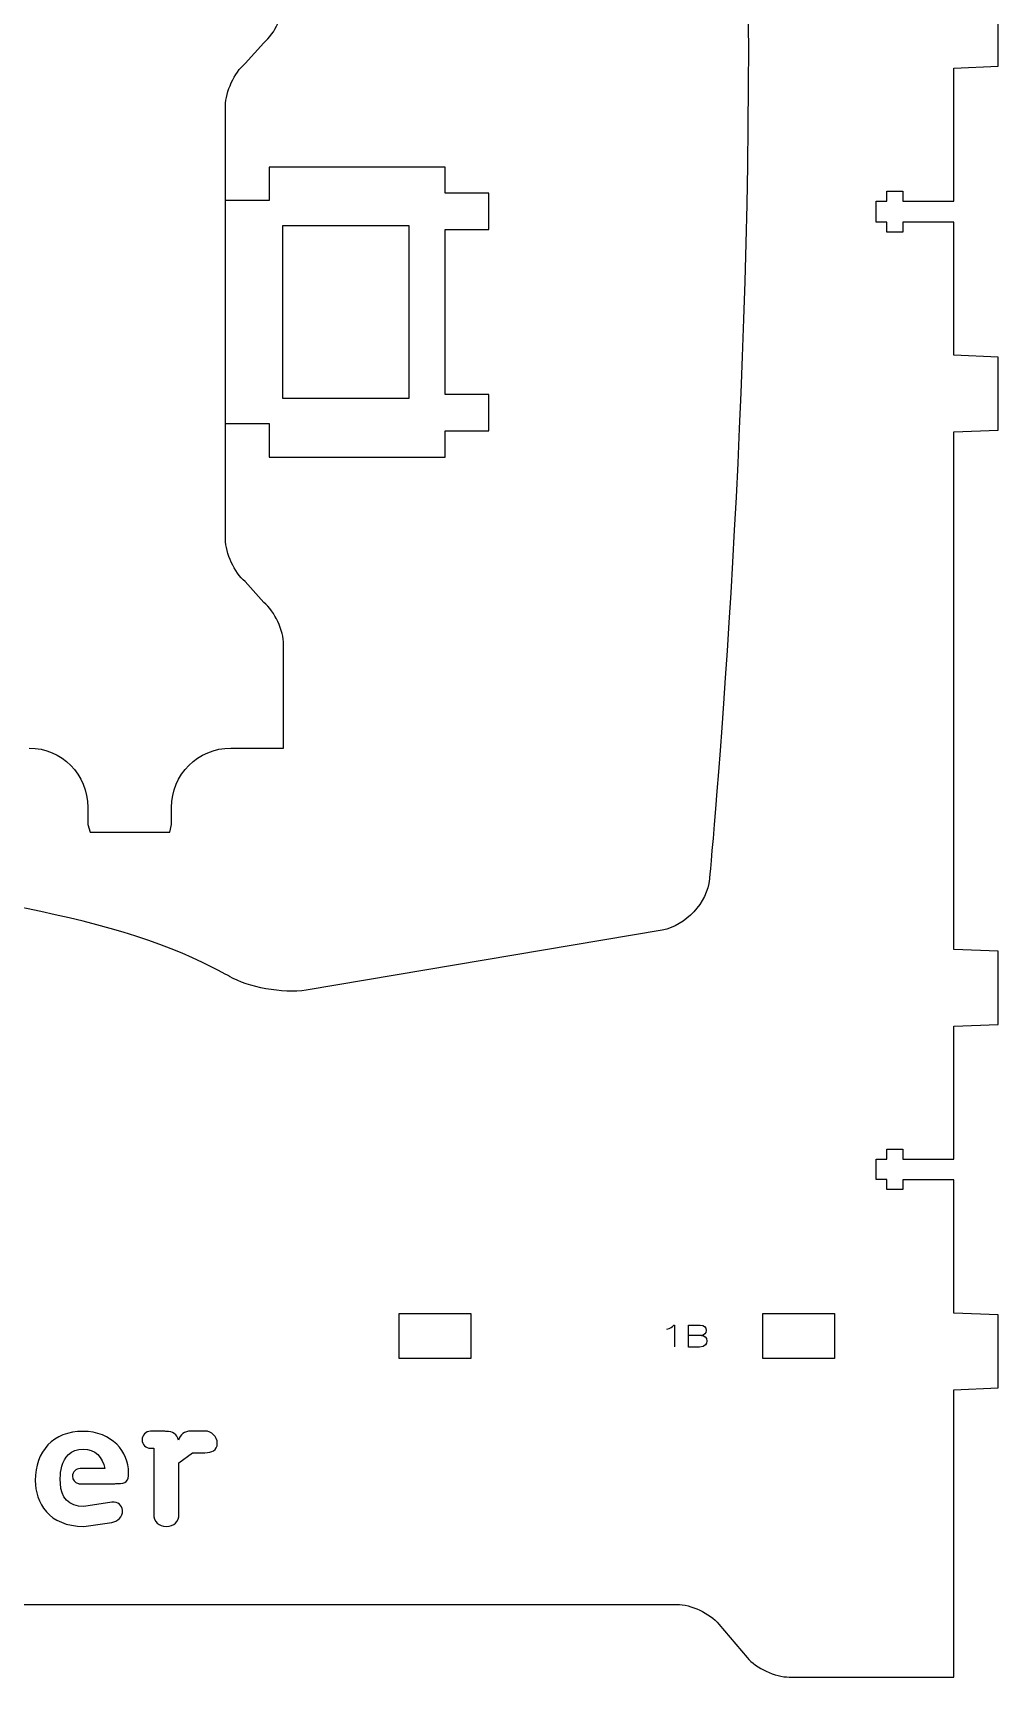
# Model space of a CAD drawing. Header units: millimetres. Extents: x -127 to 1881, y -61 to 1624.
# Drawn here: x 100.2 to 233.4, y -61.1 to 165.7 of the extents above; entities that cross this region are included whole.
import ezdxf

# ---------------------------------------------------------------- set-up
doc = ezdxf.new("R2010")
doc.units = ezdxf.units.MM
doc.layers.get('0').update_dxf_attribs({"linetype": 'CONTINUOUS', "true_color": 0xffffff})

msp = doc.modelspace()

# ---------------------------------------------------------------- linework, layer by layer
at = {"color": 7, "true_color": 0xffffff}
for points in [[(227.26, -61.12), (227.26, -21.5), (233.37, -21.24), (233.37, -11.16), (227.26, -10.91), (227.26, 7.45), (220.22, 7.45), (220.22, 6.12), (218.01, 6.12), (218.01, 7.52), (216.57, 7.52), (216.57, 10.31), (218.01, 10.31), (218.01, 11.71), (220.22, 11.71), (220.22, 10.31), (227.26, 10.31), (227.26, 28.66), (233.37, 28.91), (233.37, 39), (227.26, 39.25), (227.26, 110.65), (233.37, 110.9), (233.37, 120.97), (227.26, 121.22), (227.26, 139.59), (220.22, 139.59), (220.22, 138.19), (218.01, 138.19), (218.01, 139.59), (216.57, 139.59), (216.57, 142.47), (218.01, 142.47), (218.01, 143.87), (220.22, 143.87), (220.22, 142.47), (227.26, 142.47), (227.26, 160.81), (233.37, 161.07), (233.37, 171.14)], [(129.51, 161.45), (132.11, 164.33)], [(126.8, 95.83), (126.8, 155.62)], [(126.82, 111.79), (132.84, 111.79), (132.84, 107.17), (157.12, 107.17), (157.12, 110.79), (163.14, 110.79), (163.14, 115.79), (157.12, 115.79), (157.12, 138.57), (163.14, 138.57), (163.14, 143.57), (157.12, 143.57), (157.12, 147.18), (132.84, 147.18), (132.84, 142.57), (126.82, 142.57)], [(134.68, 115.29), (152.13, 115.29), (152.13, 139.07), (134.68, 139.07), (134.68, 115.29), (134.68, 115.29)], [(132.11, 87.13), (129.51, 90)], [(127.53, 67.03), (134.82, 67.03), (134.82, 81.3)], [(107.79, 58.85), (107.79, 56.47), (108.14, 55.44), (119.1, 55.44), (119.35, 56.47), (119.35, 58.85)], [(187.05, 41.92), (137.94, 33.62)], [(124.92, 36.8), (123.63, 37.45)], [(150.75, -10.96), (160.63, -10.96), (160.63, -17.18), (150.75, -17.18), (150.75, -10.96), (150.75, -10.96)], [(200.91, -10.96), (210.79, -10.96), (210.79, -17.18), (200.91, -17.18), (200.91, -10.96), (200.91, -10.96)], [(188.64, -12.58), (188.75, -12.58), (188.75, -15.56)], [(190.65, -12.56), (192.29, -12.56)], [(192.18, -15.59), (190.65, -15.59), (190.65, -12.56), (190.65, -12.56)], [(192.44, -14), (190.65, -14)], [(192.44, -14), (192.44, -14)], [(118.33, -27.21), (116.47, -27.21)], [(123.95, -27.18), (121.96, -27.18)], [(123.95, -27.18), (123.95, -27.18)], [(116.47, -29.56), (116.9, -29.56), (116.9, -38.59)], [(120.38, -38.59), (120.38, -31.56), (122.23, -30.17), (123.95, -30.17)], [(110.14, -32.35), (106.75, -32.35)], [(106.49, -34.43), (106.49, -34.43), (106.51, -34.43), (106.51, -34.43)], [(106.75, -34.47), (111.43, -34.47)], [(111.67, -34.43), (111.91, -34.43)], [(111.1, -37.01), (107.27, -37.6), (107.26, -37.61)], [(107.26, -40.33), (111.1, -39.8)], [(-61.79, -51.09), (189.04, -51.09)], [(194.87, -53.8), (198.74, -58.41)], [(204.57, -61.12), (227.26, -61.12), (227.26, -61.12)]]:
    msp.add_lwpolyline(points, dxfattribs=at)
for points in [[(197.18, 233.77), (197.18, 233.77), (198.92, 188.43), (198.92, 163.8)], [(132.11, 164.33), (133.6, 165.58), (134.82, 168.2), (134.82, 170.16)], [(198.92, 163.8), (198.92, 105.03), (193.55, 48.98), (193.55, 48.98)], [(126.8, 155.62), (126.8, 157.57), (128.02, 160.2), (129.51, 161.45)], [(129.51, 90), (128.02, 91.26), (126.8, 93.88), (126.8, 95.83)], [(134.82, 81.3), (134.82, 83.25), (133.6, 85.87), (132.11, 87.13)], [(99.71, 67.03), (104.23, 67.03), (107.79, 63.37), (107.79, 58.85)], [(119.35, 58.85), (119.35, 63.37), (123.01, 67.03), (127.53, 67.03)], [(123.63, 37.45), (109.45, 44.46), (82.19, 48.57), (63.6, 48.57)], [(193.55, 48.98), (193.23, 45.69), (190.31, 42.51), (187.05, 41.92)], [(127.37, 35.54), (127.37, 35.54), (127.37, 35.54), (124.92, 36.8)], [(137.94, 33.62), (134.66, 33.15), (129.91, 34.01), (127.37, 35.54)], [(187.69, -13.14), (188.15, -13.03), (188.46, -12.79), (188.64, -12.58)], [(192.29, -12.56), (192.77, -12.56), (193.11, -12.81), (193.11, -13.31)], [(193.11, -13.31), (193.11, -13.66), (192.79, -14), (192.44, -14)], [(193.2, -14.76), (193.2, -15.12), (192.98, -15.59), (192.18, -15.59)], [(192.44, -14), (192.83, -14.02), (193.2, -14.23), (193.2, -14.76)], [(116.47, -27.21), (115.82, -27.21), (115.29, -27.74), (115.29, -28.38)], [(118.57, -27.24), (118.49, -27.22), (118.41, -27.21), (118.33, -27.21)], [(121.96, -27.18), (121.18, -27.18), (120.52, -27.71), (120.31, -28.42)], [(125.67, -28.9), (125.67, -27.95), (124.9, -27.18), (123.95, -27.18)], [(107.14, -27.23), (103.02, -27.23), (100.56, -29.95), (100.56, -34.01)], [(113.44, -32.93), (113.44, -30.07), (111.15, -27.23), (107.14, -27.23)], [(115.29, -28.38), (115.29, -29.03), (115.82, -29.56), (116.47, -29.56)], [(118.64, -27.23), (118.62, -27.23), (118.6, -27.24), (118.57, -27.24)], [(120.31, -28.42), (120.12, -27.64), (119.51, -27.23), (118.64, -27.23)], [(123.95, -30.17), (124.9, -30.17), (125.67, -29.85), (125.67, -28.9)], [(104.04, -34.43), (104.04, -34.43), (103.48, -29.66), (107.22, -29.66)], [(107.22, -29.66), (108.74, -29.66), (109.92, -30.79), (110.14, -32.35)], [(100.56, -34.01), (100.56, -37.04), (102.4, -40.33), (107.26, -40.33)], [(106.75, -32.35), (106.17, -32.35), (105.69, -32.83), (105.69, -33.41)], [(105.69, -33.41), (105.69, -33.9), (106.03, -34.31), (106.49, -34.43)], [(111.91, -34.43), (113.08, -34.43), (113.44, -34.12), (113.44, -32.93)], [(107.26, -37.61), (105.23, -37.61), (104.04, -36.27), (104.04, -34.43)], [(106.51, -34.43), (106.59, -34.45), (106.67, -34.47), (106.75, -34.47)], [(111.43, -34.47), (111.51, -34.47), (111.59, -34.45), (111.67, -34.43)], [(112.59, -38.1), (112.52, -37.46), (112.03, -36.87), (111.1, -37.01)], [(111.1, -39.8), (111.92, -39.65), (112.69, -39.05), (112.59, -38.1)], [(116.9, -38.59), (116.9, -39.73), (117.59, -40.33), (118.64, -40.33)], [(118.64, -40.33), (119.69, -40.33), (120.38, -39.73), (120.38, -38.59)], [(189.04, -51.09), (190.99, -51.09), (193.61, -52.31), (194.87, -53.8)], [(198.74, -58.41), (200, -59.9), (202.62, -61.12), (204.57, -61.12)]]:
    msp.add_open_spline(points, degree=3, dxfattribs=at)

doc.saveas('drawing.dxf')
